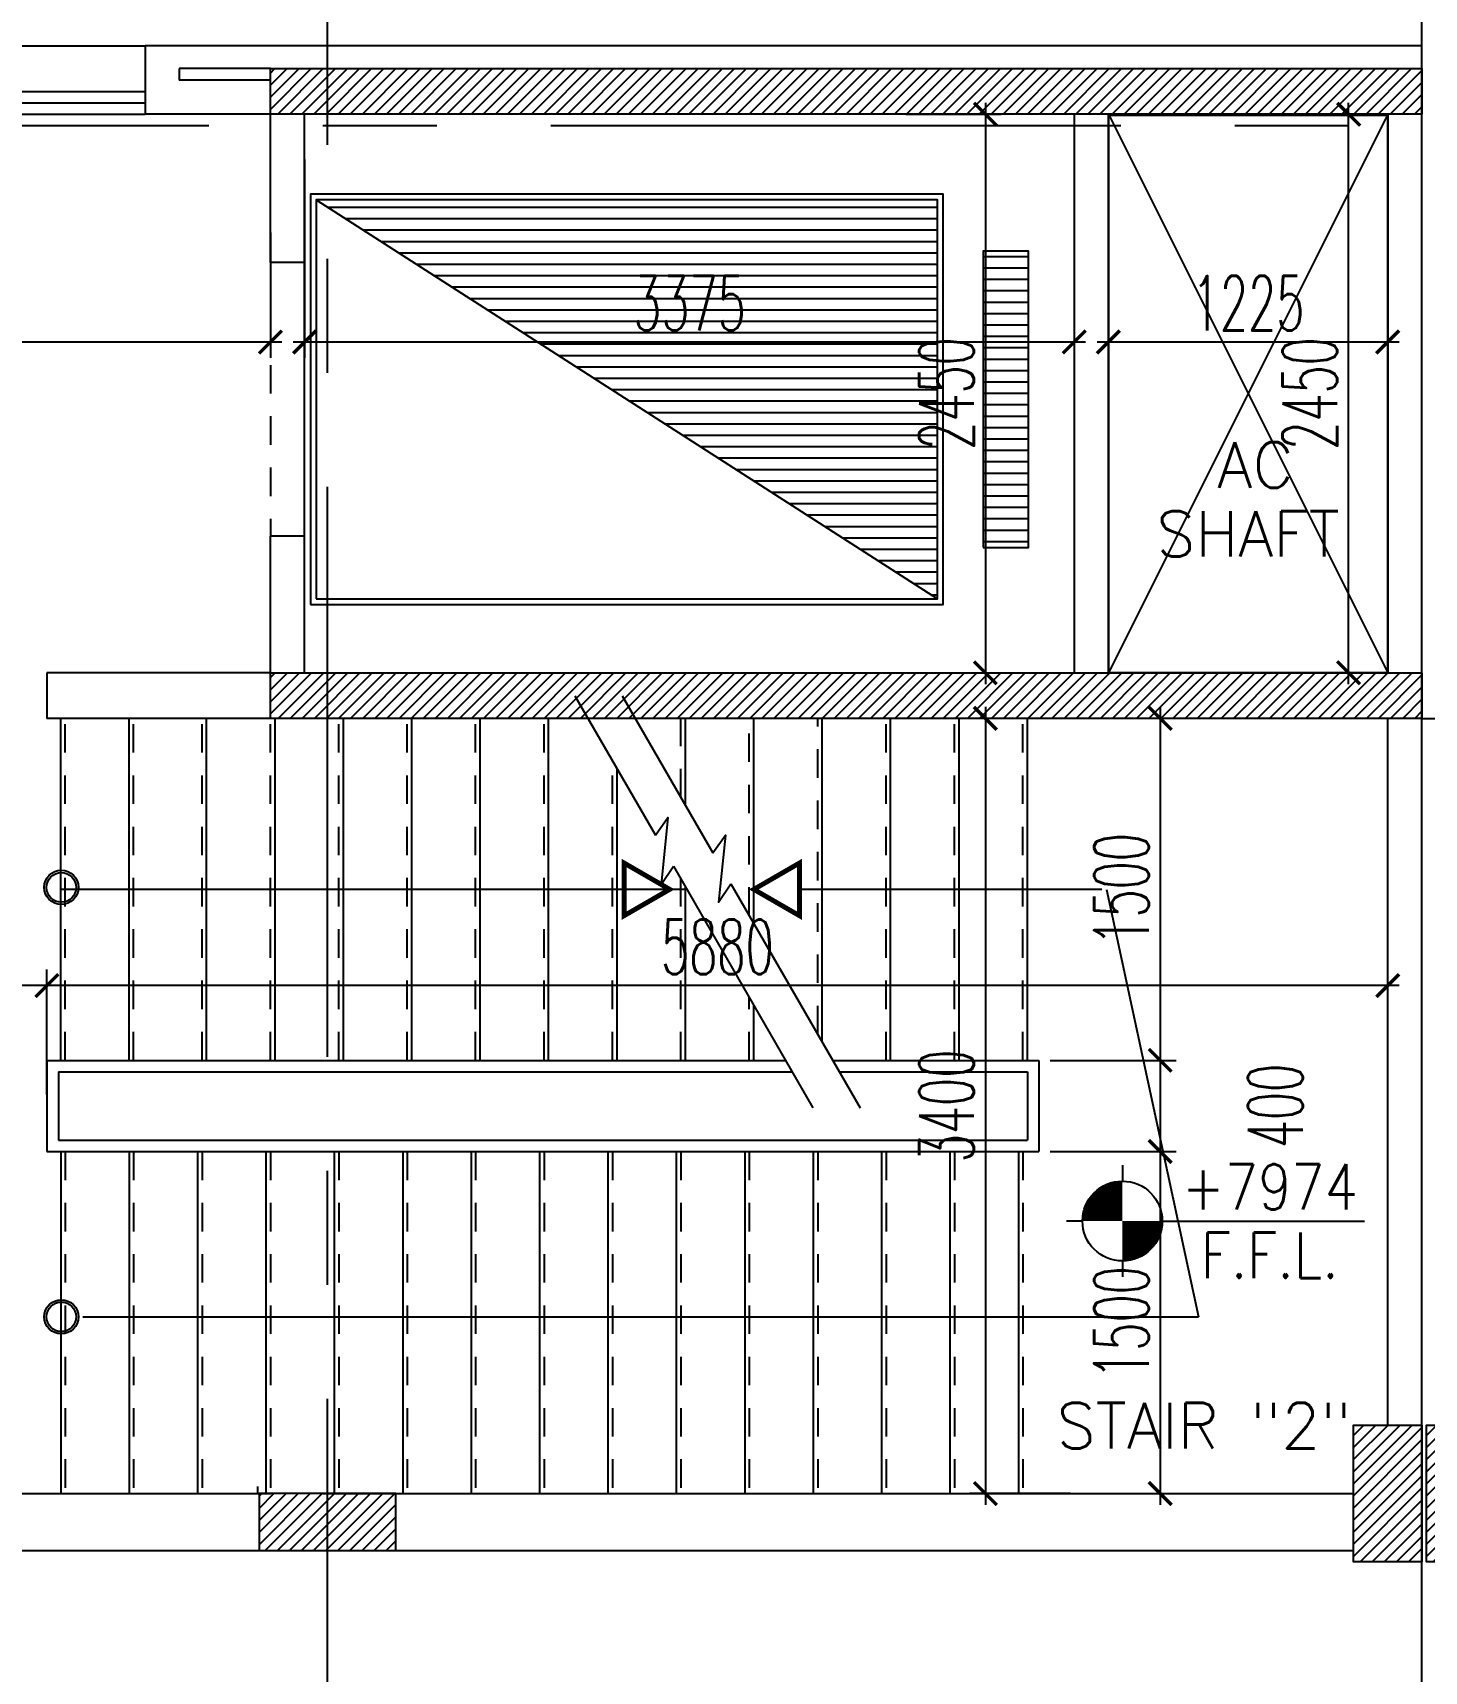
# Model space of a CAD drawing. Extents: x 275967.8 to 276060, y 57291.9 to 57371.4.
# Drawn here: x 276014.26 to 276020.37, y 57329.2 to 57336.39 of the extents above; entities that cross this region are included whole.
import ezdxf
from ezdxf.enums import TextEntityAlignment as Align

# ---------------------------------------------------------------- set-up
doc = ezdxf.new("R2010")
doc.units = 0
doc.header["$MEASUREMENT"] = 0
doc.header["$PDMODE"] = 34
doc.linetypes.add('CENTERX2', pattern=[4, 2.5, -0.5, 0.5, -0.5])
doc.linetypes.add('HIDDEN2', pattern=[0.1875, 0.125, -0.0625])
doc.layers.get('0').update_dxf_attribs({"linetype": 'CONTINUOUS'})
doc.layers.get('DEFPOINTS').update_dxf_attribs({"linetype": 'CONTINUOUS'})
for name, color, linetype in [('AXES', 11, 'CENTERX2'), ('COL', 5, 'CONTINUOUS'), ('DIM', 4, 'CONTINUOUS'), ('HAT', 8, 'CONTINUOUS'), ('HIDDEN', 9, 'HIDDEN2'), ('INSUL', 4, 'CONTINUOUS'), ('LEV-PL', 3, 'CONTINUOUS'), ('LIFTS', 3, 'CONTINUOUS'), ('RM-NAME', 2, 'CONTINUOUS'), ('ROOF', 7, 'CONTINUOUS'), ('SHAFT', 3, 'CONTINUOUS'), ('STR', 5, 'CONTINUOUS'), ('WALL', 2, 'CONTINUOUS'), ('WIN', 3, 'CONTINUOUS')]:
    doc.layers.add(name, color=color, linetype=linetype)
doc.styles.add('ROMANS', font='ROMANS.shx', dxfattribs={"width": 0.6})
doc.styles.add('S', font='ROMANS.SHX')
doc.dimstyles.new('STANDARD in', dxfattribs={"dimtxt": 0.24, "dimasz": 0.1, "dimexe": 0.07, "dimexo": 0.05, "dimgap": 0.05, "dimtad": 1, "dimdec": 0, "dimlfac": 1000, "dimzin": 0, "dimdsep": 46, "dimtxsty": 'ROMANS', "dimblk": 'ARCHTICK', "dimcen": 0.05, "dimdle": 0.05, "dimclrd": 4, "dimclre": 4, "dimclrt": 2, "dimadec": 0, "dimazin": 0, "dimtfac": 1, "dimtdec": 0, "dimtmove": 2, "dimatfit": 3, "dimfxl": 0, "dimtolj": 1, "dimtzin": 0, "dimarcsym": 0})

# ---------------------------------------------------------------- blocks, each defined once
blk = doc.blocks.new('*X49')
at = {"color": 0}
for p, q in [((61359.2, 153159.4), (61539.6, 153339.7)), ((61359.2, 153212.4), (61486.6, 153339.7)), ((61359.2, 153265.4), (61433.5, 153339.7)), ((61359.2, 153318.5), (61380.5, 153339.7)), ((61392.6, 153139.7), (61592.6, 153339.7)), ((61445.7, 153139.7), (61645.7, 153339.7)), ((61498.7, 153139.7), (61698.7, 153339.7)), ((61551.7, 153139.7), (61751.7, 153339.7)), ((61604.8, 153139.7), (61804.8, 153339.7)), ((61657.8, 153139.7), (61857.8, 153339.7)), ((61710.8, 153139.7), (61910.8, 153339.7)), ((61763.9, 153139.7), (61963.9, 153339.7)), ((61816.9, 153139.7), (62016.9, 153339.7)), ((61869.9, 153139.7), (62069.9, 153339.7)), ((61923, 153139.7), (62123, 153339.7)), ((61976, 153139.7), (62176, 153339.7)), ((62029, 153139.7), (62229, 153339.7)), ((62082.1, 153139.7), (62282.1, 153339.7)), ((62135.1, 153139.7), (62335.1, 153339.7)), ((62188.1, 153139.7), (62388.1, 153339.7)), ((62241.2, 153139.7), (62441.2, 153339.7)), ((62294.2, 153139.7), (62494.2, 153339.7)), ((62347.2, 153139.7), (62547.2, 153339.7)), ((62400.3, 153139.7), (62600.3, 153339.7)), ((62453.3, 153139.7), (62653.3, 153339.7)), ((62506.3, 153139.7), (62706.3, 153339.7)), ((62559.4, 153139.7), (62759.4, 153339.7)), ((62612.4, 153139.7), (62812.4, 153339.7)), ((62665.4, 153139.7), (62865.4, 153339.7)), ((62718.5, 153139.7), (62918.5, 153339.7)), ((62771.5, 153139.7), (62971.5, 153339.7)), ((62824.5, 153139.7), (63024.5, 153339.7)), ((62877.6, 153139.7), (63077.6, 153339.7)), ((62930.6, 153139.7), (63130.6, 153339.7)), ((62983.6, 153139.7), (63183.6, 153339.7)), ((63036.7, 153139.7), (63236.7, 153339.7)), ((63089.7, 153139.7), (63289.7, 153339.7)), ((63142.7, 153139.7), (63342.7, 153339.7)), ((63195.8, 153139.7), (63395.8, 153339.7)), ((63248.8, 153139.7), (63448.8, 153339.7)), ((63301.8, 153139.7), (63501.8, 153339.7)), ((63354.9, 153139.7), (63554.9, 153339.7)), ((63407.9, 153139.7), (63607.9, 153339.7)), ((63460.9, 153139.7), (63660.9, 153339.7)), ((63513.9, 153139.7), (63713.9, 153339.7)), ((63567, 153139.7), (63767, 153339.7)), ((63620, 153139.7), (63820, 153339.7)), ((63673, 153139.7), (63873, 153339.7)), ((63726.1, 153139.7), (63926.1, 153339.7)), ((63779.1, 153139.7), (63979.1, 153339.7)), ((63832.1, 153139.7), (64032.1, 153339.7)), ((63885.2, 153139.7), (64085.2, 153339.7)), ((63938.2, 153139.7), (64138.2, 153339.7)), ((63991.2, 153139.7), (64191.2, 153339.7)), ((64044.3, 153139.7), (64244.3, 153339.7)), ((64097.3, 153139.7), (64297.3, 153339.7)), ((64150.3, 153139.7), (64350.3, 153339.7)), ((64203.4, 153139.7), (64403.4, 153339.7)), ((64256.4, 153139.7), (64456.4, 153339.7)), ((64309.4, 153139.7), (64509.4, 153339.7)), ((64362.5, 153139.7), (64562.5, 153339.7)), ((64415.5, 153139.7), (64615.5, 153339.7)), ((64468.5, 153139.7), (64668.5, 153339.7)), ((64521.6, 153139.7), (64721.6, 153339.7)), ((64574.6, 153139.7), (64774.6, 153339.7)), ((64627.6, 153139.7), (64827.6, 153339.7)), ((64680.7, 153139.7), (64880.7, 153339.7)), ((64733.7, 153139.7), (64933.7, 153339.7)), ((64786.7, 153139.7), (64986.7, 153339.7)), ((64839.8, 153139.7), (65039.8, 153339.7)), ((64892.8, 153139.7), (65092.8, 153339.7)), ((64945.8, 153139.7), (65145.8, 153339.7)), ((64998.9, 153139.7), (65198.9, 153339.7)), ((65051.9, 153139.7), (65251.9, 153339.7)), ((65104.9, 153139.7), (65304.9, 153339.7)), ((65158, 153139.7), (65358, 153339.7)), ((65211, 153139.7), (65411, 153339.7)), ((65264, 153139.7), (65464, 153339.7)), ((65317.1, 153139.7), (65517.1, 153339.7)), ((65370.1, 153139.7), (65570.1, 153339.7)), ((65423.1, 153139.7), (65623.1, 153339.7)), ((65476.2, 153139.7), (65676.2, 153339.7)), ((65529.2, 153139.7), (65729.2, 153339.7)), ((65582.2, 153139.7), (65782.2, 153339.7)), ((65635.3, 153139.7), (65835.3, 153339.7)), ((65688.3, 153139.7), (65888.3, 153339.7)), ((65741.3, 153139.7), (65941.3, 153339.7)), ((65794.4, 153139.7), (65994.4, 153339.7)), ((65847.4, 153139.7), (66047.4, 153339.7)), ((65900.4, 153139.7), (66100.4, 153339.7)), ((65953.5, 153139.7), (66153.5, 153339.7)), ((66006.5, 153139.7), (66206.5, 153339.7)), ((66059.5, 153139.7), (66259.5, 153339.7)), ((66112.6, 153139.7), (66312.6, 153339.7)), ((66165.6, 153139.7), (66365.6, 153339.7)), ((66218.6, 153139.7), (66409.2, 153330.3)), ((66271.7, 153139.7), (66409.2, 153277.3)), ((66324.7, 153139.7), (66409.2, 153224.3)), ((66377.7, 153139.7), (66409.2, 153171.2))]:
    blk.add_line(p, q, dxfattribs=at)
blk = doc.blocks.new('*X48')
at = {"color": 0}
for p, q in [((61359.2, 155811), (61537.9, 155989.7)), ((61359.2, 155864), (61484.9, 155989.7)), ((61359.2, 155917.1), (61431.9, 155989.7)), ((61359.2, 155970.1), (61378.8, 155989.7)), ((61391, 155789.7), (61591, 155989.7)), ((61444, 155789.7), (61644, 155989.7)), ((61497, 155789.7), (61697, 155989.7)), ((61550.1, 155789.7), (61750.1, 155989.7)), ((61603.1, 155789.7), (61803.1, 155989.7)), ((61656.1, 155789.7), (61856.1, 155989.7)), ((61709.2, 155789.7), (61909.2, 155989.7)), ((61762.2, 155789.7), (61962.2, 155989.7)), ((61815.2, 155789.7), (62015.2, 155989.7)), ((61868.3, 155789.7), (62068.3, 155989.7)), ((61921.3, 155789.7), (62121.3, 155989.7)), ((61974.3, 155789.7), (62174.3, 155989.7)), ((62027.4, 155789.7), (62227.4, 155989.7)), ((62080.4, 155789.7), (62280.4, 155989.7)), ((62133.4, 155789.7), (62333.4, 155989.7)), ((62186.5, 155789.7), (62386.5, 155989.7)), ((62239.5, 155789.7), (62439.5, 155989.7)), ((62292.5, 155789.7), (62492.5, 155989.7)), ((62345.6, 155789.7), (62545.6, 155989.7)), ((62398.6, 155789.7), (62598.6, 155989.7)), ((62451.6, 155789.7), (62651.6, 155989.7)), ((62504.7, 155789.7), (62704.7, 155989.7)), ((62557.7, 155789.7), (62757.7, 155989.7)), ((62610.7, 155789.7), (62810.7, 155989.7)), ((62663.8, 155789.7), (62863.8, 155989.7)), ((62716.8, 155789.7), (62916.8, 155989.7)), ((62769.8, 155789.7), (62969.8, 155989.7)), ((62822.9, 155789.7), (63022.9, 155989.7)), ((62875.9, 155789.7), (63075.9, 155989.7)), ((62928.9, 155789.7), (63128.9, 155989.7)), ((62982, 155789.7), (63182, 155989.7)), ((63035, 155789.7), (63235, 155989.7)), ((63088, 155789.7), (63288, 155989.7)), ((63141.1, 155789.7), (63341.1, 155989.7)), ((63194.1, 155789.7), (63394.1, 155989.7)), ((63247.1, 155789.7), (63447.1, 155989.7)), ((63300.2, 155789.7), (63500.2, 155989.7)), ((63353.2, 155789.7), (63553.2, 155989.7)), ((63406.2, 155789.7), (63606.2, 155989.7)), ((63459.3, 155789.7), (63659.3, 155989.7)), ((63512.3, 155789.7), (63712.3, 155989.7)), ((63565.3, 155789.7), (63765.3, 155989.7)), ((63618.4, 155789.7), (63818.4, 155989.7)), ((63671.4, 155789.7), (63871.4, 155989.7)), ((63724.4, 155789.7), (63924.4, 155989.7)), ((63777.5, 155789.7), (63977.5, 155989.7)), ((63830.5, 155789.7), (64030.5, 155989.7)), ((63883.5, 155789.7), (64083.5, 155989.7)), ((63936.6, 155789.7), (64136.6, 155989.7)), ((63989.6, 155789.7), (64189.6, 155989.7)), ((64042.6, 155789.7), (64242.6, 155989.7)), ((64095.7, 155789.7), (64295.7, 155989.7)), ((64148.7, 155789.7), (64348.7, 155989.7)), ((64201.7, 155789.7), (64401.7, 155989.7)), ((64254.8, 155789.7), (64454.8, 155989.7)), ((64307.8, 155789.7), (64507.8, 155989.7)), ((64360.8, 155789.7), (64560.8, 155989.7)), ((64413.9, 155789.7), (64613.9, 155989.7)), ((64466.9, 155789.7), (64666.9, 155989.7)), ((64519.9, 155789.7), (64719.9, 155989.7)), ((64573, 155789.7), (64773, 155989.7)), ((64626, 155789.7), (64826, 155989.7)), ((64679, 155789.7), (64879, 155989.7)), ((64732.1, 155789.7), (64932.1, 155989.7)), ((64785.1, 155789.7), (64985.1, 155989.7)), ((64838.1, 155789.7), (65038.1, 155989.7)), ((64891.2, 155789.7), (65091.2, 155989.7)), ((64944.2, 155789.7), (65144.2, 155989.7)), ((64997.2, 155789.7), (65197.2, 155989.7)), ((65050.3, 155789.7), (65250.3, 155989.7)), ((65103.3, 155789.7), (65303.3, 155989.7)), ((65156.3, 155789.7), (65356.3, 155989.7)), ((65209.4, 155789.7), (65409.4, 155989.7)), ((65262.4, 155789.7), (65462.4, 155989.7)), ((65315.4, 155789.7), (65515.4, 155989.7)), ((65368.5, 155789.7), (65568.5, 155989.7)), ((65421.5, 155789.7), (65621.5, 155989.7)), ((65474.5, 155789.7), (65674.5, 155989.7)), ((65527.6, 155789.7), (65727.6, 155989.7)), ((65580.6, 155789.7), (65780.6, 155989.7)), ((65633.6, 155789.7), (65833.6, 155989.7)), ((65686.7, 155789.7), (65886.7, 155989.7)), ((65739.7, 155789.7), (65939.7, 155989.7)), ((65792.7, 155789.7), (65992.7, 155989.7)), ((65845.8, 155789.7), (66045.8, 155989.7)), ((65898.8, 155789.7), (66098.8, 155989.7)), ((65951.8, 155789.7), (66151.8, 155989.7)), ((66004.9, 155789.7), (66204.9, 155989.7)), ((66057.9, 155789.7), (66257.9, 155989.7)), ((66110.9, 155789.7), (66310.9, 155989.7)), ((66163.9, 155789.7), (66363.9, 155989.7)), ((66217, 155789.7), (66409.2, 155982)), ((66270, 155789.7), (66409.2, 155928.9)), ((66323, 155789.7), (66409.2, 155875.9)), ((66376.1, 155789.7), (66409.2, 155822.9))]:
    blk.add_line(p, q, dxfattribs=at)
blk = doc.blocks.new('*X41')
at = {"color": 0}
for p, q in [((140176.5, 227700), (140376.5, 227700)), ((140176.5, 227650), (140376.5, 227650)), ((140176.5, 227600), (140376.5, 227600)), ((140176.5, 227550), (140376.5, 227550)), ((140176.5, 227500), (140376.5, 227500)), ((140176.5, 227450), (140376.5, 227450)), ((140176.5, 227400), (140376.5, 227400)), ((140176.5, 227350), (140376.5, 227350)), ((140176.5, 227300), (140376.5, 227300)), ((140176.5, 227250), (140376.5, 227250)), ((140176.5, 227200), (140376.5, 227200)), ((140176.5, 227150), (140376.5, 227150)), ((140176.5, 227100), (140376.5, 227100)), ((140176.5, 227050), (140376.5, 227050)), ((140176.5, 227000), (140376.5, 227000)), ((140176.5, 226950), (140376.5, 226950)), ((140176.5, 226900), (140376.5, 226900)), ((140176.5, 226850), (140376.5, 226850)), ((140176.5, 226800), (140376.5, 226800)), ((140176.5, 226750), (140376.5, 226750)), ((140176.5, 226700), (140376.5, 226700)), ((140176.5, 226650), (140376.5, 226650)), ((140176.5, 226600), (140376.5, 226600)), ((140176.5, 226550), (140376.5, 226550)), ((140176.5, 226500), (140376.5, 226500)), ((140176.5, 226450), (140376.5, 226450))]:
    blk.add_line(p, q, dxfattribs=at)
blk = doc.blocks.new('*X42')
at = {"color": 0}
for p, q in [((477437.8, 147300), (480111.9, 147300)), ((477515.7, 147250), (480111.9, 147250)), ((477593.5, 147200), (480111.9, 147200)), ((477671.4, 147150), (480111.9, 147150)), ((477749.3, 147100), (480111.9, 147100)), ((477827.1, 147050), (480111.9, 147050)), ((477905, 147000), (480111.9, 147000)), ((477982.8, 146950), (480111.9, 146950)), ((478060.7, 146900), (480111.9, 146900)), ((478138.5, 146850), (480111.9, 146850)), ((478216.4, 146800), (480111.9, 146800)), ((478294.3, 146750), (480111.9, 146750)), ((478372.1, 146700), (480111.9, 146700)), ((478450, 146650), (480111.9, 146650)), ((478527.8, 146600), (480111.9, 146600)), ((478605.7, 146550), (480111.9, 146550)), ((478683.5, 146500), (480111.9, 146500)), ((478761.4, 146450), (480111.9, 146450)), ((478839.3, 146400), (480111.9, 146400)), ((478917.1, 146350), (480111.9, 146350)), ((478995, 146300), (480111.9, 146300)), ((479072.8, 146250), (480111.9, 146250)), ((479150.7, 146200), (480111.9, 146200)), ((479228.5, 146150), (480111.9, 146150)), ((479306.4, 146100), (480111.9, 146100)), ((479384.3, 146050), (480111.9, 146050)), ((479462.1, 146000), (480111.9, 146000)), ((479540, 145950), (480111.9, 145950)), ((479617.8, 145900), (480111.9, 145900)), ((479695.7, 145850), (480111.9, 145850)), ((479773.5, 145800), (480111.9, 145800)), ((479851.4, 145750), (480111.9, 145750)), ((479929.3, 145700), (480111.9, 145700)), ((480007.1, 145650), (480111.9, 145650)), ((480085, 145600), (480111.9, 145600))]:
    blk.add_line(p, q, dxfattribs=at)
blk = doc.blocks.new('LEV1')
at = {"layer": 'LEV-PL'}
for p, q in [((0, 245), (0, 175)), ((-175, 0), (-245, 0)), ((175, 0), (1061.3, 0)), ((0, -175), (0, -245))]:
    blk.add_line(p, q, dxfattribs=at)
at = {"layer": 'LEV-PL', "const_width": 175}
for points in [[(-87.5, 0, -0.414214), (0, 87.5, -1)], [(87.5, 0, -0.414214), (0, -87.5, -1)]]:
    blk.add_lwpolyline(points, format="xyb", dxfattribs=at)
at = {"layer": 'LEV-PL'}
blk.add_circle((0, 0), 175, dxfattribs=at)
at = {"layer": 'LEV-PL', "color": 4, "style": 'S', "width": 0.85}
for tag, p in [('+0000', (646.1, 50)), ('F.F.L.', (646.1, -250))]:
    blk.add_attdef(tag, text='', height=200, dxfattribs=at).set_placement(p, align=Align.CENTER)
blk = doc.blocks.new('C5V')
at = {"layer": 'HAT'}
h = blk.add_hatch(dxfattribs=at)
h.set_pattern_fill('ANSI31', color=256, scale=300, style=0)
h.set_pattern_definition([(45, (-249196.182, -54711.005), (-26.5165043, 26.5165043), [])])
h.paths.add_polyline_path([(-20, 600), (-320, 600), (-320, 300), (-20, 300)])
h.paths.add_polyline_path([(-20, 300), (-320, 300), (-320, 0), (-20, 0)])
h = blk.add_hatch(dxfattribs=at)
h.set_pattern_fill('ANSI31', color=256, scale=300, style=0)
h.set_pattern_definition([(45, (-248876.182, -54711.005), (-26.5165043, 26.5165043), [])])
h.paths.add_polyline_path([(300, 600), (0, 600), (0, 300), (300, 300)])
h.paths.add_polyline_path([(300, 300), (0, 300), (0, 0), (300, 0)])
at = {"layer": 'COL'}
for points in [[(-20, 600), (-20, 0), (-320, 0), (-320, 600)], [(300, 600), (300, 0), (0, 0), (0, 600)]]:
    blk.add_lwpolyline(points, close=True, dxfattribs=at)
blk = doc.blocks.new('_ARCHTICK')
at = {"color": 0, "linetype": 'ByBlock', "const_width": 0.15}
blk.add_lwpolyline([(-0.5, -0.5), (0.5, 0.5)], dxfattribs=at)
blk = doc.blocks.new('*D506')
at = {"layer": 'DEFPOINTS', "color": 0, "linetype": 'ByBlock', "ltscale": 0.3}
for p in [(276015.3055, 57335.5649), (276010.9055, 57335.0759), (276015.3055, 57335.0339)]:
    blk.add_point(p, dxfattribs=at)
at = {"layer": 'DIM', "color": 4, "linetype": 'ByBlock', "lineweight": -2, "ltscale": 0.3}
for p, q in [((276015.3055, 57335.5149), (276015.3055, 57334.9639)), ((276010.8555, 57335.0339), (276015.3555, 57335.0339)), ((276010.9055, 57335.0259), (276010.9055, 57334.9639))]:
    blk.add_line(p, q, dxfattribs=at)
at = {"layer": 'DIM', "color": 4, "linetype": 'ByBlock', "lineweight": -2, "ltscale": 0.3, "xscale": 0.1, "yscale": 0.1, "zscale": 0.1, "rotation": 180}
blk.add_blockref('_ARCHTICK', (276010.9055, 57335.0339), dxfattribs=at)
at = {"layer": 'DIM', "color": 4, "linetype": 'ByBlock', "lineweight": -2, "ltscale": 0.3, "xscale": 0.1, "yscale": 0.1, "zscale": 0.1}
blk.add_blockref('_ARCHTICK', (276015.3055, 57335.0339), dxfattribs=at)
at = {"layer": 'DIM', "color": 2, "linetype": 'ByBlock', "ltscale": 0.3, "insert": (276013.1055, 57335.2039), "char_height": 0.24, "attachment_point": 5, "style": 'ROMANS'}
blk.add_mtext('\\A1;4400', dxfattribs=at)
blk = doc.blocks.new('*D504')
at = {"layer": 'DEFPOINTS', "color": 0, "linetype": 'ByBlock', "ltscale": 0.3}
for p in [(276015.4555, 57335.8844), (276018.8305, 57335.7421), (276018.8305, 57335.0339)]:
    blk.add_point(p, dxfattribs=at)
at = {"layer": 'DIM', "color": 4, "linetype": 'ByBlock', "lineweight": -2, "ltscale": 0.3}
for p, q in [((276015.4555, 57335.8344), (276015.4555, 57334.9639)), ((276018.8305, 57335.6921), (276018.8305, 57334.9639)), ((276015.4055, 57335.0339), (276018.8805, 57335.0339))]:
    blk.add_line(p, q, dxfattribs=at)
at = {"layer": 'DIM', "color": 4, "linetype": 'ByBlock', "lineweight": -2, "ltscale": 0.3, "xscale": 0.1, "yscale": 0.1, "zscale": 0.1, "rotation": 180}
blk.add_blockref('_ARCHTICK', (276015.4555, 57335.0339), dxfattribs=at)
at = {"layer": 'DIM', "color": 4, "linetype": 'ByBlock', "lineweight": -2, "ltscale": 0.3, "xscale": 0.1, "yscale": 0.1, "zscale": 0.1}
blk.add_blockref('_ARCHTICK', (276018.8305, 57335.0339), dxfattribs=at)
at = {"layer": 'DIM', "color": 2, "linetype": 'ByBlock', "ltscale": 0.3, "insert": (276017.143, 57335.2039), "char_height": 0.24, "attachment_point": 5, "style": 'ROMANS'}
blk.add_mtext('\\A1;3375', dxfattribs=at)
blk = doc.blocks.new('*D503')
at = {"layer": 'DEFPOINTS', "color": 0, "linetype": 'ByBlock', "ltscale": 0.3}
for p in [(276018.0419, 57336.0329), (276018.0315, 57333.5829), (276018.4408, 57333.5829)]:
    blk.add_point(p, dxfattribs=at)
at = {"layer": 'DIM', "color": 4, "linetype": 'ByBlock', "lineweight": -2, "ltscale": 0.3}
for p, q in [((276018.4408, 57336.0829), (276018.4408, 57333.5329)), ((276018.0919, 57336.0329), (276018.5108, 57336.0329)), ((276018.0815, 57333.5829), (276018.5108, 57333.5829))]:
    blk.add_line(p, q, dxfattribs=at)
at = {"layer": 'DIM', "color": 4, "linetype": 'ByBlock', "lineweight": -2, "ltscale": 0.3, "xscale": 0.1, "yscale": 0.1, "zscale": 0.1}
for p, rotation in [((276018.4408, 57336.0329), 90), ((276018.4408, 57333.5829), 270)]:
    blk.add_blockref('_ARCHTICK', p, dxfattribs=dict(at, rotation=rotation))
at = {"layer": 'DIM', "color": 2, "linetype": 'ByBlock', "ltscale": 0.3, "insert": (276018.2708, 57334.8079), "char_height": 0.24, "attachment_point": 5, "rotation": 90, "style": 'ROMANS'}
blk.add_mtext('\\A1;2450', dxfattribs=at)
blk = doc.blocks.new('*D502')
at = {"layer": 'DEFPOINTS', "color": 0, "linetype": 'ByBlock', "ltscale": 0.3}
for p in [(276018.8636, 57333.3829), (276018.4408, 57329.9829), (276018.8636, 57329.9829)]:
    blk.add_point(p, dxfattribs=at)
at = {"layer": 'DIM', "color": 4, "linetype": 'ByBlock', "lineweight": -2, "ltscale": 0.3}
for p, q in [((276018.4408, 57333.4329), (276018.4408, 57329.9329)), ((276018.8136, 57333.3829), (276018.3708, 57333.3829)), ((276018.8136, 57329.9829), (276018.3708, 57329.9829))]:
    blk.add_line(p, q, dxfattribs=at)
at = {"layer": 'DIM', "color": 4, "linetype": 'ByBlock', "lineweight": -2, "ltscale": 0.3, "xscale": 0.1, "yscale": 0.1, "zscale": 0.1}
for p, rotation in [((276018.4408, 57333.3829), 90), ((276018.4408, 57329.9829), 270)]:
    blk.add_blockref('_ARCHTICK', p, dxfattribs=dict(at, rotation=rotation))
at = {"layer": 'DIM', "color": 2, "linetype": 'ByBlock', "ltscale": 0.3, "insert": (276018.2708, 57331.6829), "char_height": 0.24, "attachment_point": 5, "rotation": 90, "style": 'ROMANS'}
blk.add_mtext('\\A1;3400', dxfattribs=at)
blk = doc.blocks.new('*D501')
at = {"layer": 'DEFPOINTS', "color": 0, "linetype": 'ByBlock', "ltscale": 0.3}
for p in [(276019.2633, 57333.3829), (276018.6755, 57331.8829), (276019.2074, 57331.8829)]:
    blk.add_point(p, dxfattribs=at)
at = {"layer": 'DIM', "color": 4, "linetype": 'ByBlock', "lineweight": -2, "ltscale": 0.3}
for p, q in [((276019.2074, 57333.4329), (276019.2074, 57331.8329)), ((276019.2133, 57333.3829), (276019.1374, 57333.3829)), ((276018.7255, 57331.8829), (276019.2774, 57331.8829))]:
    blk.add_line(p, q, dxfattribs=at)
at = {"layer": 'DIM', "color": 4, "linetype": 'ByBlock', "lineweight": -2, "ltscale": 0.3, "xscale": 0.1, "yscale": 0.1, "zscale": 0.1}
for p, rotation in [((276019.2074, 57333.3829), 90), ((276019.2074, 57331.8829), 270)]:
    blk.add_blockref('_ARCHTICK', p, dxfattribs=dict(at, rotation=rotation))
at = {"layer": 'DIM', "color": 2, "linetype": 'ByBlock', "ltscale": 0.3, "insert": (276019.0374, 57332.6329), "char_height": 0.24, "attachment_point": 5, "rotation": 90, "style": 'ROMANS'}
blk.add_mtext('\\A1;1500', dxfattribs=at)
blk = doc.blocks.new('*D500')
at = {"layer": 'DEFPOINTS', "color": 0, "linetype": 'ByBlock', "ltscale": 0.3}
for p in [(276018.6755, 57331.8829), (276018.6755, 57331.4829), (276019.2074, 57331.4829)]:
    blk.add_point(p, dxfattribs=at)
at = {"layer": 'DIM', "color": 4, "linetype": 'ByBlock', "lineweight": -2, "ltscale": 0.3}
for p, q in [((276019.2074, 57331.9329), (276019.2074, 57331.4329)), ((276018.7255, 57331.8829), (276019.2774, 57331.8829)), ((276018.7255, 57331.4829), (276019.2774, 57331.4829))]:
    blk.add_line(p, q, dxfattribs=at)
at = {"layer": 'DIM', "color": 4, "linetype": 'ByBlock', "lineweight": -2, "ltscale": 0.3, "xscale": 0.1, "yscale": 0.1, "zscale": 0.1}
for p, rotation in [((276019.2074, 57331.8829), 90), ((276019.2074, 57331.4829), 270)]:
    blk.add_blockref('_ARCHTICK', p, dxfattribs=dict(at, rotation=rotation))
at = {"layer": 'DIM', "color": 2, "linetype": 'ByBlock', "ltscale": 0.3, "insert": (276019.7124, 57331.6829), "char_height": 0.24, "attachment_point": 5, "rotation": 90, "style": 'ROMANS'}
blk.add_mtext('\\A1;400', dxfattribs=at)
blk = doc.blocks.new('*D499')
at = {"layer": 'DEFPOINTS', "color": 0, "linetype": 'ByBlock', "ltscale": 0.3}
for p in [(276018.6755, 57331.4829), (276018.8636, 57329.9829), (276019.2074, 57329.9829)]:
    blk.add_point(p, dxfattribs=at)
at = {"layer": 'DIM', "color": 4, "linetype": 'ByBlock', "lineweight": -2, "ltscale": 0.3}
for p, q in [((276018.7255, 57331.4829), (276019.2774, 57331.4829)), ((276019.2074, 57331.5329), (276019.2074, 57329.9329)), ((276018.9136, 57329.9829), (276019.2774, 57329.9829))]:
    blk.add_line(p, q, dxfattribs=at)
at = {"layer": 'DIM', "color": 4, "linetype": 'ByBlock', "lineweight": -2, "ltscale": 0.3, "xscale": 0.1, "yscale": 0.1, "zscale": 0.1}
for p, rotation in [((276019.2074, 57331.4829), 90), ((276019.2074, 57329.9829), 270)]:
    blk.add_blockref('_ARCHTICK', p, dxfattribs=dict(at, rotation=rotation))
at = {"layer": 'DIM', "color": 2, "linetype": 'ByBlock', "ltscale": 0.3, "insert": (276019.0374, 57330.7329), "char_height": 0.24, "attachment_point": 5, "rotation": 90, "style": 'ROMANS'}
blk.add_mtext('\\A1;1500', dxfattribs=at)
blk = doc.blocks.new('*D498')
at = {"layer": 'DEFPOINTS', "color": 0, "linetype": 'ByBlock', "ltscale": 0.3}
for p in [(276014.3255, 57332.2109), (276020.2055, 57332.2109), (276014.3255, 57331.8829)]:
    blk.add_point(p, dxfattribs=at)
at = {"layer": 'DIM', "color": 4, "linetype": 'ByBlock', "lineweight": -2, "ltscale": 0.3}
for p, q in [((276014.3255, 57331.9329), (276014.3255, 57332.2809)), ((276020.2055, 57332.2609), (276020.2055, 57332.2809)), ((276020.2555, 57332.2109), (276014.2755, 57332.2109))]:
    blk.add_line(p, q, dxfattribs=at)
at = {"layer": 'DIM', "color": 4, "linetype": 'ByBlock', "lineweight": -2, "ltscale": 0.3, "xscale": 0.1, "yscale": 0.1, "zscale": 0.1, "rotation": 180}
blk.add_blockref('_ARCHTICK', (276014.3255, 57332.2109), dxfattribs=at)
at = {"layer": 'DIM', "color": 4, "linetype": 'ByBlock', "lineweight": -2, "ltscale": 0.3, "xscale": 0.1, "yscale": 0.1, "zscale": 0.1}
blk.add_blockref('_ARCHTICK', (276020.2055, 57332.2109), dxfattribs=at)
at = {"layer": 'DIM', "color": 2, "linetype": 'ByBlock', "ltscale": 0.3, "insert": (276017.2655, 57332.3809), "char_height": 0.24, "attachment_point": 5, "style": 'ROMANS'}
blk.add_mtext('\\A1;5880', dxfattribs=at)
blk = doc.blocks.new('*D497')
at = {"layer": 'DEFPOINTS', "color": 0, "linetype": 'ByBlock', "ltscale": 0.3}
for p in [(276010.9055, 57332.2109), (276010.9055, 57331.6829), (276014.3255, 57331.6829)]:
    blk.add_point(p, dxfattribs=at)
at = {"layer": 'DIM', "color": 4, "linetype": 'ByBlock', "lineweight": -2, "ltscale": 0.3}
for p, q in [((276010.9055, 57331.7329), (276010.9055, 57332.2809)), ((276014.3255, 57331.7329), (276014.3255, 57332.2809)), ((276014.3755, 57332.2109), (276010.8555, 57332.2109))]:
    blk.add_line(p, q, dxfattribs=at)
at = {"layer": 'DIM', "color": 4, "linetype": 'ByBlock', "lineweight": -2, "ltscale": 0.3, "xscale": 0.1, "yscale": 0.1, "zscale": 0.1, "rotation": 180}
blk.add_blockref('_ARCHTICK', (276010.9055, 57332.2109), dxfattribs=at)
at = {"layer": 'DIM', "color": 4, "linetype": 'ByBlock', "lineweight": -2, "ltscale": 0.3, "xscale": 0.1, "yscale": 0.1, "zscale": 0.1}
blk.add_blockref('_ARCHTICK', (276014.3255, 57332.2109), dxfattribs=at)
at = {"layer": 'DIM', "color": 2, "linetype": 'ByBlock', "ltscale": 0.3, "insert": (276012.6155, 57332.3809), "char_height": 0.24, "attachment_point": 5, "style": 'ROMANS'}
blk.add_mtext('\\A1;3420', dxfattribs=at)
blk = doc.blocks.new('*D495')
at = {"layer": 'DEFPOINTS', "color": 0, "linetype": 'ByBlock', "ltscale": 0.3}
for p in [(276018.9805, 57335.2213), (276020.2055, 57335.2213), (276020.2055, 57335.0339)]:
    blk.add_point(p, dxfattribs=at)
at = {"layer": 'DIM', "color": 4, "linetype": 'ByBlock', "lineweight": -2, "ltscale": 0.3}
for p, q in [((276018.9805, 57335.1713), (276018.9805, 57334.9639)), ((276020.2055, 57335.1713), (276020.2055, 57334.9639)), ((276018.9305, 57335.0339), (276020.2555, 57335.0339))]:
    blk.add_line(p, q, dxfattribs=at)
at = {"layer": 'DIM', "color": 4, "linetype": 'ByBlock', "lineweight": -2, "ltscale": 0.3, "xscale": 0.1, "yscale": 0.1, "zscale": 0.1, "rotation": 180}
blk.add_blockref('_ARCHTICK', (276018.9805, 57335.0339), dxfattribs=at)
at = {"layer": 'DIM', "color": 4, "linetype": 'ByBlock', "lineweight": -2, "ltscale": 0.3, "xscale": 0.1, "yscale": 0.1, "zscale": 0.1}
blk.add_blockref('_ARCHTICK', (276020.2055, 57335.0339), dxfattribs=at)
at = {"layer": 'DIM', "color": 2, "linetype": 'ByBlock', "ltscale": 0.3, "insert": (276019.593, 57335.2039), "char_height": 0.24, "attachment_point": 5, "style": 'ROMANS'}
blk.add_mtext('\\A1;1225', dxfattribs=at)
blk = doc.blocks.new('*D494')
at = {"layer": 'DEFPOINTS', "color": 0, "linetype": 'ByBlock', "ltscale": 0.3}
for p in [(276019.4738, 57336.0329), (276020.0341, 57336.0329), (276019.5694, 57333.5829)]:
    blk.add_point(p, dxfattribs=at)
at = {"layer": 'DIM', "color": 4, "linetype": 'ByBlock', "lineweight": -2, "ltscale": 0.3}
for p, q in [((276020.0341, 57333.5329), (276020.0341, 57336.0829)), ((276019.5238, 57336.0329), (276020.1041, 57336.0329)), ((276019.6194, 57333.5829), (276020.1041, 57333.5829))]:
    blk.add_line(p, q, dxfattribs=at)
at = {"layer": 'DIM', "color": 4, "linetype": 'ByBlock', "lineweight": -2, "ltscale": 0.3, "xscale": 0.1, "yscale": 0.1, "zscale": 0.1}
for p, rotation in [((276020.0341, 57336.0329), 90), ((276020.0341, 57333.5829), 270)]:
    blk.add_blockref('_ARCHTICK', p, dxfattribs=dict(at, rotation=rotation))
at = {"layer": 'DIM', "color": 2, "linetype": 'ByBlock', "ltscale": 0.3, "insert": (276019.8641, 57334.8079), "char_height": 0.24, "attachment_point": 5, "rotation": 90, "style": 'ROMANS'}
blk.add_mtext('\\A1;2450', dxfattribs=at)

msp = doc.modelspace()

# ---------------------------------------------------------------- hatches: boundary and pattern name
at = {"layer": 'HAT'}
h = msp.add_hatch(dxfattribs=at)
h.set_pattern_fill('ANSI31', color=256, scale=0.3, style=0)
h.set_pattern_definition([(45, (275626.990267, 57287.851927), (-0.0265165043, 0.0265165043), [])])
h.paths.add_polyline_path([(276015.5555, 57329.9829), (276015.2555, 57329.9829), (276015.2555, 57329.7329), (276015.5555, 57329.7329)])
h.paths.add_polyline_path([(276015.8555, 57329.9829), (276015.5555, 57329.9829), (276015.5555, 57329.7329), (276015.8555, 57329.7329)])

# ---------------------------------------------------------------- linework, layer by layer
at = {"layer": 'AXES'}
for p, q in [((276015.5555, 57291.8986), (276015.5555, 57370.7113)), ((276020.3555, 57291.8986), (276020.3555, 57370.3613)), ((275968.5355, 57335.9829), (276036.5755, 57335.9829)), ((275968.5355, 57329.9829), (276036.5755, 57329.9829))]:
    msp.add_line(p, q, dxfattribs=at)
at = {"layer": 'COL'}
for points in [[(276020.3555, 57336.2329), (276020.3555, 57336.0329), (276015.3055, 57336.0329), (276015.3055, 57336.2329)], [(276020.3555, 57333.5829), (276020.3555, 57333.3829), (276015.3055, 57333.3829), (276015.3055, 57333.5829)], [(276015.2555, 57329.9829), (276015.2555, 57329.7329), (276015.8555, 57329.7329), (276015.8555, 57329.9829)]]:
    msp.add_lwpolyline(points, close=True, dxfattribs=at)
at = {"layer": 'HIDDEN'}
msp.add_line((276015.3055, 57335.3829), (276015.3055, 57334.1829), dxfattribs=at)
at = {"layer": 'INSUL'}
for p, q in [((276015.3055, 57336.2329), (276014.9055, 57336.2329)), ((276014.9055, 57336.2329), (276014.9055, 57336.1829)), ((276015.3055, 57336.1829), (276014.9055, 57336.1829))]:
    msp.add_line(p, q, dxfattribs=at)
at = {"layer": 'LIFTS'}
for p, q in [((276015.5055, 57335.6579), (276018.2305, 57333.9079)), ((276015.4555, 57334.1829), (276015.4555, 57335.3829))]:
    msp.add_line(p, q, dxfattribs=at)
for points in [[(276015.4805, 57333.8829), (276018.2555, 57333.8829), (276018.2555, 57335.6829), (276015.4805, 57335.6829)], [(276015.5055, 57333.9079), (276018.2305, 57333.9079), (276018.2305, 57335.6579), (276015.5055, 57335.6579)], [(276018.4305, 57334.1329), (276018.6305, 57334.1329), (276018.6305, 57335.4329), (276018.4305, 57335.4329)]]:
    msp.add_lwpolyline(points, close=True, dxfattribs=at)
at = {"layer": 'ROOF'}
msp.add_line((276020.3555, 57336.2329), (276020.3555, 57347.8829), dxfattribs=at)
at = {"layer": 'SHAFT'}
for p, q in [((276020.2055, 57336.0329), (276018.9805, 57333.5829)), ((276018.9805, 57336.0329), (276020.2055, 57333.5829))]:
    msp.add_line(p, q, dxfattribs=at)
at = {"layer": 'STR'}
for p, q in [((276016.641, 57333.4824), (276016.9942, 57332.8706)), ((276016.8481, 57333.4824), (276017.2457, 57332.7936)), ((276014.3855, 57331.8829), (276014.3855, 57333.3829)), ((276014.6855, 57331.8829), (276014.6855, 57333.3829)), ((276015.0255, 57331.8829), (276015.0255, 57333.3829)), ((276015.3255, 57331.8829), (276015.3255, 57333.3829)), ((276015.6255, 57331.8829), (276015.6255, 57333.3829)), ((276015.9255, 57331.8829), (276015.9255, 57333.3829)), ((276016.2255, 57331.8829), (276016.2255, 57333.3829)), ((276016.5255, 57331.8829), (276016.5255, 57333.3829)), ((276017.1255, 57333.0019), (276017.1255, 57333.3829)), ((276017.4255, 57332.4822), (276017.4255, 57333.3829)), ((276017.7255, 57331.9626), (276017.7255, 57333.3829)), ((276018.0255, 57331.8829), (276018.0255, 57333.3829)), ((276018.3255, 57331.8829), (276018.3255, 57333.3829)), ((276018.6255, 57331.8829), (276018.6255, 57333.3829)), ((276016.8255, 57331.8829), (276016.8255, 57333.1628)), ((276017.0731, 57332.734), (276017.6844, 57331.6753)), ((276017.1255, 57332.6329), (276014.3855, 57332.6329)), ((276017.1255, 57331.8829), (276017.1255, 57332.6432)), ((276017.3246, 57332.657), (276017.8914, 57331.6753)), ((276018.9519, 57332.6329), (276017.6255, 57332.6329)), ((276018.9719, 57332.6329), (276019.3755, 57330.7579)), ((276017.4255, 57331.8829), (276017.4255, 57332.1236)), ((276014.3255, 57331.8829), (276017.5645, 57331.8829)), ((276014.3255, 57331.8829), (276014.3255, 57331.4829)), ((276014.3755, 57331.8329), (276017.5933, 57331.8329)), ((276014.3755, 57331.8329), (276014.3755, 57331.5329)), ((276017.7715, 57331.8829), (276018.6755, 57331.8829)), ((276017.8004, 57331.8329), (276018.6255, 57331.8329)), ((276018.6255, 57331.8329), (276018.6255, 57331.5329)), ((276018.6755, 57331.8829), (276018.6755, 57331.4829)), ((276014.3255, 57331.4829), (276018.6755, 57331.4829)), ((276014.3755, 57331.5329), (276018.6255, 57331.5329)), ((276014.3855, 57331.4829), (276014.3855, 57329.9829)), ((276014.6855, 57331.4829), (276014.6855, 57329.9829)), ((276014.9855, 57331.4829), (276014.9855, 57329.9829)), ((276015.2855, 57331.4829), (276015.2855, 57329.9829)), ((276015.5855, 57331.4829), (276015.5855, 57329.9829)), ((276015.8855, 57331.4829), (276015.8855, 57329.9829)), ((276016.1855, 57331.4829), (276016.1855, 57329.9829)), ((276016.1855, 57331.4829), (276016.1855, 57329.9829)), ((276016.4855, 57331.4829), (276016.4855, 57329.9829)), ((276016.7855, 57331.4829), (276016.7855, 57329.9829)), ((276017.0855, 57331.4829), (276017.0855, 57329.9829)), ((276017.3855, 57331.4829), (276017.3855, 57329.9829)), ((276017.6855, 57331.4829), (276017.6855, 57329.9829)), ((276017.9855, 57331.4829), (276017.9855, 57329.9829)), ((276018.2855, 57331.4829), (276018.2855, 57329.9829)), ((276018.5855, 57331.4829), (276018.5855, 57329.9829)), ((276014.4834, 57330.7579), (276019.3755, 57330.7579))]:
    msp.add_line(p, q, dxfattribs=at)
at = {"layer": 'STR', "linetype": 'HIDDEN2'}
for p, q in [((276014.4055, 57331.8829), (276014.4055, 57333.3829)), ((276014.7055, 57331.8829), (276014.7055, 57333.3829)), ((276015.0055, 57331.8829), (276015.0055, 57333.3829)), ((276015.3055, 57331.8829), (276015.3055, 57333.3829)), ((276015.6055, 57331.8829), (276015.6055, 57333.3829)), ((276015.9055, 57331.8829), (276015.9055, 57333.3829)), ((276016.2055, 57331.8829), (276016.2055, 57333.3829)), ((276016.5055, 57331.8829), (276016.5055, 57333.3829)), ((276017.1055, 57333.0365), (276017.1055, 57333.3829)), ((276017.4055, 57332.5169), (276017.4055, 57333.3829)), ((276017.7055, 57331.9973), (276017.7055, 57333.3829)), ((276018.0055, 57331.8829), (276018.0055, 57333.3829)), ((276018.3055, 57331.8829), (276018.3055, 57333.3829)), ((276018.6055, 57331.8829), (276018.6055, 57333.3829)), ((276016.8055, 57331.8829), (276016.8055, 57333.1975)), ((276017.1055, 57331.8829), (276017.1055, 57332.6779)), ((276017.4055, 57331.8829), (276017.4055, 57332.1583)), ((276014.4055, 57331.4829), (276014.4055, 57329.9829)), ((276014.7055, 57331.4829), (276014.7055, 57329.9829)), ((276015.0055, 57331.4829), (276015.0055, 57329.9829)), ((276015.3055, 57331.4829), (276015.3055, 57329.9829)), ((276015.6055, 57331.4829), (276015.6055, 57329.9829)), ((276015.9055, 57331.4829), (276015.9055, 57329.9829)), ((276016.2055, 57331.4829), (276016.2055, 57329.9829)), ((276016.2055, 57331.4829), (276016.2055, 57329.9829)), ((276016.5055, 57331.4829), (276016.5055, 57329.9829)), ((276016.8055, 57331.4829), (276016.8055, 57329.9829)), ((276017.1055, 57331.4829), (276017.1055, 57329.9829)), ((276017.4055, 57331.4829), (276017.4055, 57329.9829)), ((276017.7055, 57331.4829), (276017.7055, 57329.9829)), ((276018.0055, 57331.4829), (276018.0055, 57329.9829)), ((276018.3055, 57331.4829), (276018.3055, 57329.9829)), ((276018.6055, 57331.4829), (276018.6055, 57329.9829))]:
    msp.add_line(p, q, dxfattribs=at)
at = {"layer": 'STR'}
for points in [[(276016.9942, 57332.8706), (276017.0489, 57332.9481), (276017.0197, 57332.6537), (276017.0731, 57332.734)], [(276017.2457, 57332.7936), (276017.3005, 57332.8711), (276017.2712, 57332.5767), (276017.3246, 57332.657)]]:
    msp.add_lwpolyline(points, dxfattribs=at)
at = {"layer": 'STR', "const_width": 0.0215}
for points in [[(276016.8566, 57332.5175), (276016.8566, 57332.7484), (276017.0566, 57332.6329)], [(276017.6255, 57332.5175), (276017.6255, 57332.7484), (276017.4255, 57332.6329)]]:
    msp.add_lwpolyline(points, close=True, dxfattribs=at)
at = {"layer": 'STR'}
for centre, radius in [((276014.3884, 57332.6415), 0.075), ((276014.3884, 57332.6415), 0.065), ((276014.3884, 57330.7579), 0.075), ((276014.3884, 57330.7579), 0.065)]:
    msp.add_circle(centre, radius, dxfattribs=at)
at = {"layer": 'WALL'}
for p, q in [((276020.3555, 57336.3329), (276014.7555, 57336.3329)), ((276014.7555, 57336.3329), (276014.7555, 57336.0329)), ((276015.3055, 57336.0329), (276014.7555, 57336.0329)), ((276015.3055, 57335.3829), (276015.3055, 57336.0329)), ((276015.4555, 57335.3829), (276015.4555, 57336.0329)), ((276018.8305, 57336.0329), (276018.8305, 57333.5829)), ((276018.9805, 57336.0329), (276018.9805, 57333.5829)), ((276020.2055, 57333.5829), (276020.2055, 57336.0329)), ((276020.3555, 57333.5829), (276020.3555, 57336.0329)), ((276015.4555, 57335.3829), (276015.3055, 57335.3829)), ((276015.4555, 57334.1829), (276015.3055, 57334.1829)), ((276015.3055, 57333.5829), (276015.3055, 57334.1829)), ((276015.4555, 57333.5829), (276015.4555, 57334.1829)), ((276014.3246, 57333.5829), (276014.3246, 57333.3829)), ((276015.3055, 57333.5829), (276014.3246, 57333.5829)), ((276015.3055, 57333.3829), (276014.3246, 57333.3829)), ((276020.2055, 57330.2829), (276020.2055, 57333.3829)), ((276020.3555, 57330.2329), (276020.3555, 57333.3829)), ((276013.4555, 57329.9829), (276015.3055, 57329.9829)), ((276015.8055, 57329.9829), (276020.0555, 57329.9829)), ((276013.3055, 57329.7329), (276015.3071, 57329.7329)), ((276015.8055, 57329.7329), (276020.0555, 57329.7329))]:
    msp.add_line(p, q, dxfattribs=at)
at = {"layer": 'WALL', "linetype": 'ByBlock'}
msp.add_line((276020.3555, 57333.3829), (276020.5255, 57333.3829), dxfattribs=at)
at = {"layer": 'WALL', "color": 9, "linetype": 'ByBlock'}
msp.add_line((276015.2501, 57329.9829), (276015.2501, 57330.0142), dxfattribs=at)
at = {"layer": 'WALL', "linetype": 'ByBlock', "ltscale": 0.3}
for points in [[(276018.9805, 57336.0285), (276020.2055, 57336.0285), (276020.2055, 57333.5829), (276018.9805, 57333.5829)], [(276020.3555, 57329.6829), (276020.0555, 57329.6829), (276020.0555, 57330.2829), (276020.3555, 57330.2829)], [(276015.2555, 57329.7329), (276015.8555, 57329.7329), (276015.8555, 57329.9829), (276015.2555, 57329.9829)]]:
    msp.add_lwpolyline(points, close=True, dxfattribs=at)
at = {"layer": 'WIN'}
for p, q in [((276013.9555, 57336.3329), (276014.7555, 57336.3329)), ((276013.9555, 57336.1329), (276014.7555, 57336.1329)), ((276013.9555, 57336.0829), (276014.7555, 57336.0829)), ((276013.9555, 57336.0329), (276014.7555, 57336.0329))]:
    msp.add_line(p, q, dxfattribs=at)

# ---------------------------------------------------------------- block references
at = {"layer": 'COL', "linetype": 'ByBlock', "xscale": 0.001, "yscale": 0.001, "zscale": 0.001}
msp.add_blockref('C5V', (276020.3755, 57329.6829), dxfattribs=at)
at = {"layer": 'HAT', "xscale": 0.001, "yscale": 0.001, "zscale": 0.001}
for name in ['*X48', '*X49']:
    msp.add_blockref(name, (275953.9463, 57180.2432), dxfattribs=at)
at = {"layer": 'LEV-PL', "xscale": 0.001, "yscale": 0.001, "zscale": 0.001}
msp.add_blockref('LEV1', (276019.0419, 57331.1781), dxfattribs=at).add_auto_attribs({'F.F.L.': 'F.F.L.', '+0000': '+7974'})
at = {"layer": 'LIFTS', "color": 11, "xscale": 0.001, "yscale": 0.001, "zscale": 0.001}
msp.add_blockref('*X42', (275538.1186, 57188.3252), dxfattribs=at)
at = {"layer": 'LIFTS', "color": 8, "xscale": 0.001, "yscale": 0.001, "zscale": 0.001}
msp.add_blockref('*X41', (275878.254, 57107.7091), dxfattribs=at)

# ---------------------------------------------------------------- texts
at = {"layer": 'RM-NAME', "style": 'ROMANS'}
for s, p in [('AC', (276019.6253, 57334.4946)), ('SHAFT', (276019.593, 57334.1923)), ('STAIR "2"', (276019.3999, 57330.281))]:
    msp.add_text(s, height=0.2, dxfattribs=at).set_placement(p, align=Align.MIDDLE)

# ---------------------------------------------------------------- dimensions: what is measured, and where the dimension line sits
at = {"layer": 'DIM', "linetype": 'ByBlock', "ltscale": 0.3}
for base, p1, p2, picture, middle in [((276018.4408, 57333.5829), (276018.0419, 57336.0329), (276018.0315, 57333.5829), '*D503', (276018.2708, 57334.8079)), ((276020.0341, 57336.0329), (276019.5694, 57333.5829), (276019.4738, 57336.0329), '*D494', (276019.8641, 57334.8079)), ((276018.4408, 57329.9829), (276018.8636, 57333.3829), (276018.8636, 57329.9829), '*D502', (276018.2708, 57331.6829)), ((276019.2074, 57331.8829), (276019.2633, 57333.3829), (276018.6755, 57331.8829), '*D501', (276019.0374, 57332.6329)), ((276019.2074, 57331.4829), (276018.6755, 57331.8829), (276018.6755, 57331.4829), '*D500', (276019.7124, 57331.6829)), ((276019.2074, 57329.9829), (276018.6755, 57331.4829), (276018.8636, 57329.9829), '*D499', (276019.0374, 57330.7329))]:
    dim = msp.add_linear_dim(base=base, p1=p1, p2=p2, angle=90, dimstyle='STANDARD in', dxfattribs=at)
    dim.commit()
    dim.dimension.update_dxf_attribs({"geometry": picture, "text_midpoint": middle})
for base, p1, p2, picture, middle in [((276018.8305, 57335.0339), (276015.4555, 57335.8844), (276018.8305, 57335.7421), '*D504', (276017.143, 57335.2039)), ((276015.3055, 57335.0339), (276010.9055, 57335.0759), (276015.3055, 57335.5649), '*D506', (276013.1055, 57335.2039)), ((276020.2055, 57335.0339), (276018.9805, 57335.2213), (276020.2055, 57335.2213), '*D495', (276019.593, 57335.2039)), ((276010.9055, 57332.2109), (276014.3255, 57331.6829), (276010.9055, 57331.6829), '*D497', (276012.6155, 57332.3809)), ((276014.3255, 57332.2109), (276020.2055, 57332.2109), (276014.3255, 57331.8829), '*D498', (276017.2655, 57332.3809))]:
    dim = msp.add_linear_dim(base=base, p1=p1, p2=p2, dimstyle='STANDARD in', dxfattribs=at)
    dim.commit()
    dim.dimension.update_dxf_attribs({"geometry": picture, "text_midpoint": middle})

doc.saveas('drawing.dxf')
